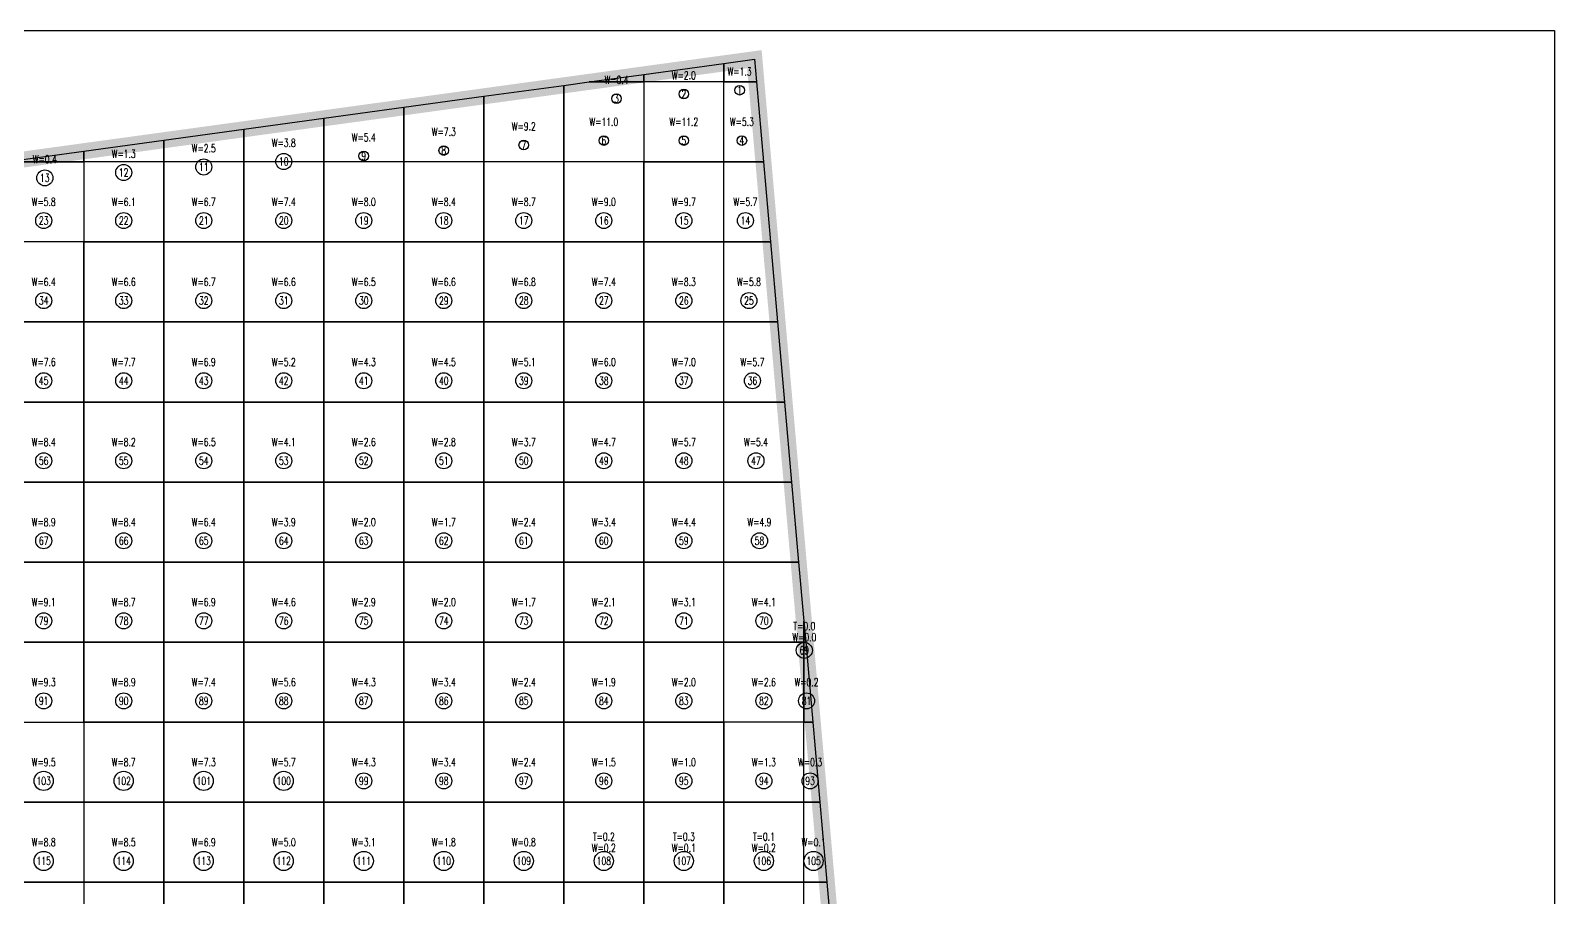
# Model space of a CAD drawing. Extents: x 4283 to 40403, y 1134 to 1764.
# Drawn here: x 15885.4 to 15972, y 1624.9 to 1674.1 of the extents above; entities that cross this region are included whole.
import ezdxf
from ezdxf.enums import TextEntityAlignment as Align

# ---------------------------------------------------------------- set-up
doc = ezdxf.new("R2010")
doc.units = 0
for name, color, linetype in [('tdz_17-5方格网', 2, 'Continuous'), ('tdz_17-5方格网计算', 7, 'Continuous'), ('tdz_土方计算图', 7, 'Continuous'), ('tdz_格田', 6, 'Continuous')]:
    doc.layers.add(name, color=color, linetype=linetype)
doc.styles.add('GLandNum', font='txt_____.ttf', dxfattribs={"width": 0.7, "height": 0.5})

msp = doc.modelspace()

# ---------------------------------------------------------------- linework, layer by layer
at = {"layer": 'tdz_17-5方格网', "linetype": 'Continuous'}
for points in [[(15924.804, 1672.225, 3084.405), (15924.804, 1671.176, 3084.394), (15920.259, 1671.176, 3084.433), (15920.259, 1671.602, 3084.434)], [(15926.653, 1671.176, 3084.381), (15924.804, 1671.176, 3084.394), (15924.804, 1672.225, 3084.405), (15926.539, 1672.463, 3084.394)], [(15915.713, 1670.978, 3084.463), (15915.713, 1666.631, 3084.431), (15911.168, 1666.631, 3084.479), (15911.168, 1670.354, 3084.492)], [(15917.157, 1671.176, 3084.454), (15920.259, 1671.176, 3084.433), (15920.259, 1666.631, 3084.375), (15915.713, 1666.631, 3084.431), (15915.713, 1670.978, 3084.463)], [(15920.259, 1671.602, 3084.434), (15920.259, 1671.176, 3084.433), (15917.157, 1671.176, 3084.454)], [(15920.259, 1671.176, 3084.433), (15920.259, 1666.631, 3084.375), (15924.804, 1666.631, 3084.345), (15924.804, 1671.176, 3084.394)], [(15924.804, 1671.176, 3084.394), (15926.653, 1671.176, 3084.381), (15927.053, 1666.631, 3084.334), (15924.804, 1666.631, 3084.345)], [(15911.168, 1670.354, 3084.492), (15911.168, 1666.631, 3084.479), (15906.622, 1666.631, 3084.51), (15906.622, 1669.731, 3084.52)], [(15902.077, 1669.107, 3084.549), (15902.077, 1666.631, 3084.541), (15897.531, 1666.631, 3084.572), (15897.531, 1668.484, 3084.578)], [(15906.622, 1669.731, 3084.52), (15906.622, 1666.631, 3084.51), (15902.077, 1666.631, 3084.541), (15902.077, 1669.107, 3084.549)], [(15897.531, 1668.484, 3084.578), (15897.531, 1666.631, 3084.572), (15892.986, 1666.631, 3084.603), (15892.986, 1667.86, 3084.607)], [(15892.986, 1667.86, 3084.607), (15892.986, 1666.631, 3084.603), (15888.44, 1666.631, 3084.634), (15888.44, 1667.236, 3084.635)], [(15884.025, 1666.631, 3084.664), (15888.44, 1666.631, 3084.634), (15888.44, 1662.085, 3084.639), (15883.895, 1662.085, 3084.689), (15883.895, 1666.613, 3084.665)], [(15888.44, 1667.236, 3084.635), (15888.44, 1666.631, 3084.634), (15884.025, 1666.631, 3084.664)], [(15888.44, 1666.631, 3084.634), (15888.44, 1662.085, 3084.639), (15892.986, 1662.085, 3084.589), (15892.986, 1666.631, 3084.603)], [(15892.986, 1666.631, 3084.603), (15892.986, 1662.085, 3084.589), (15897.531, 1662.085, 3084.556), (15897.531, 1666.631, 3084.572)], [(15897.531, 1666.631, 3084.572), (15897.531, 1662.085, 3084.556), (15902.077, 1662.085, 3084.525), (15902.077, 1666.631, 3084.541)], [(15902.077, 1666.631, 3084.541), (15902.077, 1662.085, 3084.525), (15906.622, 1662.085, 3084.468), (15906.622, 1666.631, 3084.51)], [(15906.622, 1666.631, 3084.51), (15906.622, 1662.085, 3084.468), (15911.168, 1662.085, 3084.412), (15911.168, 1666.631, 3084.479)], [(15911.168, 1666.631, 3084.479), (15911.168, 1662.085, 3084.412), (15915.713, 1662.085, 3084.355), (15915.713, 1666.631, 3084.431)], [(15915.713, 1666.631, 3084.431), (15915.713, 1662.085, 3084.355), (15920.259, 1662.085, 3084.323), (15920.259, 1666.631, 3084.375)], [(15920.259, 1666.631, 3084.375), (15920.259, 1662.085, 3084.323), (15924.804, 1662.085, 3084.301), (15924.804, 1666.631, 3084.345)], [(15924.804, 1666.631, 3084.345), (15927.053, 1666.631, 3084.334), (15927.453, 1662.085, 3084.286), (15924.804, 1662.085, 3084.301)], [(15883.895, 1662.085, 3084.689), (15883.895, 1657.54, 3084.741), (15888.44, 1657.54, 3084.691), (15888.44, 1662.085, 3084.639)], [(15888.44, 1662.085, 3084.639), (15888.44, 1657.54, 3084.691), (15892.986, 1657.54, 3084.641), (15892.986, 1662.085, 3084.589)], [(15892.986, 1662.085, 3084.589), (15892.986, 1657.54, 3084.641), (15897.531, 1657.54, 3084.554), (15897.531, 1662.085, 3084.556)], [(15897.531, 1662.085, 3084.556), (15897.531, 1657.54, 3084.554), (15902.077, 1657.54, 3084.449), (15902.077, 1662.085, 3084.525)], [(15902.077, 1662.085, 3084.525), (15902.077, 1657.54, 3084.449), (15906.622, 1657.54, 3084.393), (15906.622, 1662.085, 3084.468)], [(15906.622, 1662.085, 3084.468), (15906.622, 1657.54, 3084.393), (15911.168, 1657.54, 3084.336), (15911.168, 1662.085, 3084.412)], [(15911.168, 1662.085, 3084.412), (15911.168, 1657.54, 3084.336), (15915.713, 1657.54, 3084.301), (15915.713, 1662.085, 3084.355)], [(15915.713, 1662.085, 3084.355), (15915.713, 1657.54, 3084.301), (15920.259, 1657.54, 3084.278), (15920.259, 1662.085, 3084.323)], [(15920.259, 1662.085, 3084.323), (15920.259, 1657.54, 3084.278), (15924.804, 1657.54, 3084.256), (15924.804, 1662.085, 3084.301)], [(15924.804, 1662.085, 3084.301), (15927.453, 1662.085, 3084.286), (15927.854, 1657.54, 3084.239), (15924.804, 1657.54, 3084.256)], [(15883.895, 1657.54, 3084.741), (15883.895, 1652.994, 3084.778), (15888.44, 1652.994, 3084.744), (15888.44, 1657.54, 3084.691)], [(15888.44, 1657.54, 3084.691), (15888.44, 1652.994, 3084.744), (15892.986, 1652.994, 3084.66), (15892.986, 1657.54, 3084.641)], [(15892.986, 1657.54, 3084.641), (15892.986, 1652.994, 3084.66), (15897.531, 1652.994, 3084.521), (15897.531, 1657.54, 3084.554)], [(15897.531, 1657.54, 3084.554), (15897.531, 1652.994, 3084.521), (15902.077, 1652.994, 3084.374), (15902.077, 1657.54, 3084.449)], [(15902.077, 1657.54, 3084.449), (15902.077, 1652.994, 3084.374), (15906.622, 1652.994, 3084.317), (15906.622, 1657.54, 3084.393)], [(15906.622, 1657.54, 3084.393), (15906.622, 1652.994, 3084.317), (15911.168, 1652.994, 3084.278), (15911.168, 1657.54, 3084.336)], [(15911.168, 1657.54, 3084.336), (15911.168, 1652.994, 3084.278), (15915.713, 1652.994, 3084.256), (15915.713, 1657.54, 3084.301)], [(15915.713, 1657.54, 3084.301), (15915.713, 1652.994, 3084.256), (15920.259, 1652.994, 3084.235), (15920.259, 1657.54, 3084.278)], [(15920.259, 1657.54, 3084.278), (15920.259, 1652.994, 3084.235), (15924.804, 1652.994, 3084.212), (15924.804, 1657.54, 3084.256)], [(15924.804, 1657.54, 3084.256), (15927.854, 1657.54, 3084.239), (15928.254, 1652.994, 3084.192), (15924.804, 1652.994, 3084.212)], [(15883.895, 1652.994, 3084.778), (15883.895, 1648.449, 3084.796), (15888.44, 1648.449, 3084.769), (15888.44, 1652.994, 3084.744)], [(15888.44, 1652.994, 3084.744), (15888.44, 1648.449, 3084.769), (15892.986, 1648.449, 3084.645), (15892.986, 1652.994, 3084.66)], [(15892.986, 1652.994, 3084.66), (15892.986, 1648.449, 3084.645), (15897.531, 1648.449, 3084.513), (15897.531, 1652.994, 3084.521)], [(15897.531, 1652.994, 3084.521), (15897.531, 1648.449, 3084.513), (15902.077, 1648.449, 3084.343), (15902.077, 1652.994, 3084.374)], [(15902.077, 1652.994, 3084.374), (15902.077, 1648.449, 3084.343), (15906.622, 1648.449, 3084.256), (15906.622, 1652.994, 3084.317)], [(15906.622, 1652.994, 3084.317), (15906.622, 1648.449, 3084.256), (15911.168, 1648.449, 3084.234), (15911.168, 1652.994, 3084.278)], [(15911.168, 1652.994, 3084.278), (15911.168, 1648.449, 3084.234), (15915.713, 1648.449, 3084.212), (15915.713, 1652.994, 3084.256)], [(15915.713, 1652.994, 3084.256), (15915.713, 1648.449, 3084.212), (15920.259, 1648.449, 3084.19), (15920.259, 1652.994, 3084.235)], [(15920.259, 1652.994, 3084.235), (15920.259, 1648.449, 3084.19), (15924.804, 1648.449, 3084.167), (15924.804, 1652.994, 3084.212)], [(15924.804, 1652.994, 3084.212), (15928.254, 1652.994, 3084.192), (15928.654, 1648.449, 3084.145), (15924.804, 1648.449, 3084.167)], [(15883.895, 1648.449, 3084.796), (15883.895, 1643.903, 3084.814), (15888.44, 1643.903, 3084.785), (15888.44, 1648.449, 3084.769)], [(15888.44, 1648.449, 3084.769), (15888.44, 1643.903, 3084.785), (15892.986, 1643.903, 3084.659), (15892.986, 1648.449, 3084.645)], [(15892.986, 1648.449, 3084.645), (15892.986, 1643.903, 3084.659), (15897.531, 1643.903, 3084.521), (15897.531, 1648.449, 3084.513)], [(15897.531, 1648.449, 3084.513), (15897.531, 1643.903, 3084.521), (15902.077, 1643.903, 3084.365), (15902.077, 1648.449, 3084.343)], [(15902.077, 1648.449, 3084.343), (15902.077, 1643.903, 3084.365), (15906.622, 1643.903, 3084.265), (15906.622, 1648.449, 3084.256)], [(15906.622, 1648.449, 3084.256), (15906.622, 1643.903, 3084.265), (15911.168, 1643.903, 3084.19), (15911.168, 1648.449, 3084.234)], [(15911.168, 1648.449, 3084.234), (15911.168, 1643.903, 3084.19), (15915.713, 1643.903, 3084.167), (15915.713, 1648.449, 3084.212)], [(15915.713, 1648.449, 3084.212), (15915.713, 1643.903, 3084.167), (15920.259, 1643.903, 3084.145), (15920.259, 1648.449, 3084.19)], [(15920.259, 1648.449, 3084.19), (15920.259, 1643.903, 3084.145), (15924.804, 1643.903, 3084.122), (15924.804, 1648.449, 3084.167)], [(15924.804, 1648.449, 3084.167), (15928.654, 1648.449, 3084.145), (15929.054, 1643.903, 3084.097), (15924.804, 1643.903, 3084.122)], [(15883.895, 1643.903, 3084.814), (15883.895, 1639.358, 3084.831), (15888.44, 1639.358, 3084.788), (15888.44, 1643.903, 3084.785)], [(15888.44, 1643.903, 3084.785), (15888.44, 1639.358, 3084.788), (15892.986, 1639.358, 3084.693), (15892.986, 1643.903, 3084.659)], [(15892.986, 1643.903, 3084.659), (15892.986, 1639.358, 3084.693), (15897.531, 1639.358, 3084.55), (15897.531, 1643.903, 3084.521)], [(15897.531, 1643.903, 3084.521), (15897.531, 1639.358, 3084.55), (15902.077, 1639.358, 3084.415), (15902.077, 1643.903, 3084.365)], [(15902.077, 1643.903, 3084.365), (15902.077, 1639.358, 3084.415), (15906.622, 1639.358, 3084.321), (15906.622, 1643.903, 3084.265)], [(15906.622, 1643.903, 3084.265), (15906.622, 1639.358, 3084.321), (15911.168, 1639.358, 3084.228), (15911.168, 1643.903, 3084.19)], [(15911.168, 1643.903, 3084.19), (15911.168, 1639.358, 3084.228), (15915.713, 1639.358, 3084.135), (15915.713, 1643.903, 3084.167)], [(15915.713, 1643.903, 3084.167), (15915.713, 1639.358, 3084.135), (15920.259, 1639.358, 3084.101), (15920.259, 1643.903, 3084.145)], [(15920.259, 1643.903, 3084.145), (15920.259, 1639.358, 3084.101), (15924.804, 1639.358, 3084.077), (15924.804, 1643.903, 3084.122)], [(15929.349, 1640.551, 3084.063), (15929.349, 1639.358, 3084.051), (15924.804, 1639.358, 3084.077), (15924.804, 1643.903, 3084.122), (15929.054, 1643.903, 3084.097)], [(15929.455, 1639.358, 3084.051), (15929.349, 1639.358, 3084.051), (15929.349, 1640.551, 3084.063)], [(15883.895, 1639.358, 3084.831), (15883.895, 1634.812, 3084.85), (15888.44, 1634.812, 3084.792), (15888.44, 1639.358, 3084.788)], [(15888.44, 1639.358, 3084.788), (15888.44, 1634.812, 3084.792), (15892.986, 1634.812, 3084.693), (15892.986, 1639.358, 3084.693)], [(15892.986, 1639.358, 3084.693), (15892.986, 1634.812, 3084.693), (15897.531, 1634.812, 3084.578), (15897.531, 1639.358, 3084.55)], [(15897.531, 1639.358, 3084.55), (15897.531, 1634.812, 3084.578), (15902.077, 1634.812, 3084.472), (15902.077, 1639.358, 3084.415)], [(15902.077, 1639.358, 3084.415), (15902.077, 1634.812, 3084.472), (15906.622, 1634.812, 3084.378), (15906.622, 1639.358, 3084.321)], [(15906.622, 1639.358, 3084.321), (15906.622, 1634.812, 3084.378), (15911.168, 1634.812, 3084.285), (15911.168, 1639.358, 3084.228)], [(15911.168, 1639.358, 3084.228), (15911.168, 1634.812, 3084.285), (15915.713, 1634.812, 3084.191), (15915.713, 1639.358, 3084.135)], [(15915.713, 1639.358, 3084.135), (15915.713, 1634.812, 3084.191), (15920.259, 1634.812, 3084.097), (15920.259, 1639.358, 3084.101)], [(15920.259, 1639.358, 3084.101), (15920.259, 1634.812, 3084.097), (15924.804, 1634.812, 3084.032), (15924.804, 1639.358, 3084.077)], [(15924.804, 1634.812, 3084.032), (15924.804, 1639.358, 3084.077), (15929.349, 1639.358, 3084.051), (15929.349, 1634.812, 3084.004)], [(15929.349, 1639.358, 3084.051), (15929.455, 1639.358, 3084.051), (15929.855, 1634.812, 3084.004), (15929.349, 1634.812, 3084.004)], [(15883.895, 1630.267, 3084.872), (15883.895, 1634.812, 3084.85), (15888.44, 1634.812, 3084.792), (15888.44, 1630.267, 3084.785)], [(15888.44, 1634.812, 3084.792), (15888.44, 1630.267, 3084.785), (15892.986, 1630.267, 3084.676), (15892.986, 1634.812, 3084.693)], [(15892.986, 1634.812, 3084.693), (15892.986, 1630.267, 3084.676), (15897.531, 1630.267, 3084.565), (15897.531, 1634.812, 3084.578)], [(15897.531, 1634.812, 3084.578), (15897.531, 1630.267, 3084.565), (15902.077, 1630.267, 3084.425), (15902.077, 1634.812, 3084.472)], [(15902.077, 1634.812, 3084.472), (15902.077, 1630.267, 3084.425), (15906.622, 1630.267, 3084.33), (15906.622, 1634.812, 3084.378)], [(15906.622, 1634.812, 3084.378), (15906.622, 1630.267, 3084.33), (15911.168, 1630.267, 3084.236), (15911.168, 1634.812, 3084.285)], [(15911.168, 1634.812, 3084.285), (15911.168, 1630.267, 3084.236), (15915.713, 1630.267, 3084.144), (15915.713, 1634.812, 3084.191)], [(15915.713, 1634.812, 3084.191), (15915.713, 1630.267, 3084.144), (15920.259, 1630.267, 3084.05), (15920.259, 1634.812, 3084.097)], [(15920.259, 1634.812, 3084.097), (15920.259, 1630.267, 3084.05), (15924.804, 1630.267, 3083.993), (15924.804, 1634.812, 3084.032)], [(15924.804, 1634.812, 3084.032), (15924.804, 1630.267, 3083.993), (15929.349, 1630.267, 3083.957), (15929.349, 1634.812, 3084.004)], [(15929.349, 1634.812, 3084.004), (15929.855, 1634.812, 3084.004), (15930.255, 1630.267, 3083.956), (15929.349, 1630.267, 3083.957)], [(15883.895, 1629.969, 3084.873), (15883.895, 1630.267, 3084.872), (15888.44, 1630.267, 3084.785), (15888.44, 1625.722, 3084.795), (15884.431, 1625.722, 3084.859)], [(15888.44, 1630.267, 3084.785), (15888.44, 1625.722, 3084.795), (15892.986, 1625.722, 3084.672), (15892.986, 1630.267, 3084.676)], [(15892.986, 1630.267, 3084.676), (15892.986, 1625.722, 3084.672), (15897.531, 1625.722, 3084.551), (15897.531, 1630.267, 3084.565)], [(15897.531, 1630.267, 3084.565), (15897.531, 1625.722, 3084.551), (15902.077, 1625.722, 3084.409), (15902.077, 1630.267, 3084.425)], [(15902.077, 1630.267, 3084.425), (15902.077, 1625.722, 3084.409), (15906.622, 1625.722, 3084.272), (15906.622, 1630.267, 3084.33)], [(15906.622, 1630.267, 3084.33), (15906.622, 1625.722, 3084.272), (15911.168, 1625.722, 3084.179), (15911.168, 1630.267, 3084.236)], [(15911.168, 1630.267, 3084.236), (15911.168, 1625.722, 3084.179), (15915.713, 1625.722, 3084.085), (15915.713, 1630.267, 3084.144)], [(15915.713, 1630.267, 3084.144), (15915.713, 1625.722, 3084.085), (15920.259, 1625.722, 3084.009), (15920.259, 1630.267, 3084.05)], [(15920.259, 1630.267, 3084.05), (15920.259, 1625.722, 3084.009), (15924.804, 1625.722, 3083.96), (15924.804, 1630.267, 3083.993)], [(15924.804, 1630.267, 3083.993), (15924.804, 1625.722, 3083.96), (15929.349, 1625.722, 3083.912), (15929.349, 1630.267, 3083.957)], [(15929.349, 1630.267, 3083.957), (15930.255, 1630.267, 3083.956), (15930.655, 1625.722, 3083.909), (15929.349, 1625.722, 3083.912)], [(15884.431, 1625.722, 3084.859), (15888.44, 1625.722, 3084.795), (15888.44, 1621.176, 3084.819), (15885.005, 1621.176, 3084.844)], [(15888.44, 1625.722, 3084.795), (15888.44, 1621.176, 3084.819), (15892.986, 1621.176, 3084.695), (15892.986, 1625.722, 3084.672)], [(15892.986, 1625.722, 3084.672), (15892.986, 1621.176, 3084.695), (15897.531, 1621.176, 3084.539), (15897.531, 1625.722, 3084.551)], [(15897.531, 1625.722, 3084.551), (15897.531, 1621.176, 3084.539), (15902.077, 1621.176, 3084.397), (15902.077, 1625.722, 3084.409)], [(15902.077, 1625.722, 3084.409), (15902.077, 1621.176, 3084.397), (15906.622, 1621.176, 3084.25), (15906.622, 1625.722, 3084.272)], [(15906.622, 1625.722, 3084.272), (15906.622, 1621.176, 3084.25), (15911.168, 1621.176, 3084.121), (15911.168, 1625.722, 3084.179)], [(15911.168, 1625.722, 3084.179), (15911.168, 1621.176, 3084.121), (15915.713, 1621.176, 3084.028), (15915.713, 1625.722, 3084.085)], [(15915.713, 1625.722, 3084.085), (15915.713, 1621.176, 3084.028), (15920.259, 1621.176, 3083.976), (15920.259, 1625.722, 3084.009)], [(15920.259, 1625.722, 3084.009), (15920.259, 1621.176, 3083.976), (15924.804, 1621.176, 3083.907), (15924.804, 1625.722, 3083.96)], [(15924.804, 1625.722, 3083.96), (15924.804, 1621.176, 3083.907), (15929.349, 1621.176, 3083.821), (15929.349, 1625.722, 3083.912)], [(15929.349, 1625.722, 3083.912), (15930.655, 1625.722, 3083.909), (15931.055, 1621.176, 3083.808), (15929.349, 1621.176, 3083.821)]]:
    msp.add_polyline3d(points, close=True, dxfattribs=at)
at = {"layer": 'tdz_17-5方格网计算', "color": 7, "linetype": 'Continuous'}
for centre, radius in [((15925.7, 1670.7), 0.273), ((15918.708, 1670.222), 0.273), ((15922.531, 1670.484), 0.273), ((15908.895, 1667.276), 0.273), ((15913.44, 1667.588), 0.273), ((15917.986, 1667.843), 0.273), ((15922.531, 1667.843), 0.273), ((15925.828, 1667.843), 0.273), ((15895.259, 1666.341), 0.455), ((15899.804, 1666.652), 0.455), ((15904.349, 1666.964), 0.273), ((15886.233, 1665.721), 0.455), ((15890.713, 1666.029), 0.455), ((15886.168, 1663.297), 0.455), ((15890.713, 1663.297), 0.455), ((15895.259, 1663.297), 0.455), ((15899.804, 1663.297), 0.455), ((15904.349, 1663.297), 0.455), ((15908.895, 1663.297), 0.455), ((15913.44, 1663.297), 0.455), ((15917.986, 1663.297), 0.455), ((15922.531, 1663.297), 0.455), ((15926.029, 1663.297), 0.455), ((15886.168, 1658.752), 0.455), ((15890.713, 1658.752), 0.455), ((15895.259, 1658.752), 0.455), ((15899.804, 1658.752), 0.455), ((15904.349, 1658.752), 0.455), ((15908.895, 1658.752), 0.455), ((15913.44, 1658.752), 0.455), ((15917.986, 1658.752), 0.455), ((15922.531, 1658.752), 0.455), ((15926.229, 1658.752), 0.455), ((15886.168, 1654.206), 0.455), ((15890.713, 1654.206), 0.455), ((15895.259, 1654.206), 0.455), ((15899.804, 1654.206), 0.455), ((15904.349, 1654.206), 0.455), ((15908.895, 1654.206), 0.455), ((15913.44, 1654.206), 0.455), ((15917.986, 1654.206), 0.455), ((15922.531, 1654.206), 0.455), ((15926.429, 1654.206), 0.455), ((15886.168, 1649.661), 0.455), ((15890.713, 1649.661), 0.455), ((15895.259, 1649.661), 0.455), ((15899.804, 1649.661), 0.455), ((15904.349, 1649.661), 0.455), ((15908.895, 1649.661), 0.455), ((15913.44, 1649.661), 0.455), ((15917.986, 1649.661), 0.455), ((15922.531, 1649.661), 0.455), ((15926.629, 1649.661), 0.455), ((15886.168, 1645.115), 0.455), ((15890.713, 1645.115), 0.455), ((15895.259, 1645.115), 0.455), ((15899.804, 1645.115), 0.455), ((15904.349, 1645.115), 0.455), ((15908.895, 1645.115), 0.455), ((15913.44, 1645.115), 0.455), ((15917.986, 1645.115), 0.455), ((15922.531, 1645.115), 0.455), ((15926.829, 1645.115), 0.455), ((15886.168, 1640.57), 0.455), ((15890.713, 1640.57), 0.455), ((15895.259, 1640.57), 0.455), ((15899.804, 1640.57), 0.455), ((15904.349, 1640.57), 0.455), ((15908.895, 1640.57), 0.455), ((15913.44, 1640.57), 0.455), ((15917.986, 1640.57), 0.455), ((15922.531, 1640.57), 0.455), ((15927.077, 1640.57), 0.455), ((15929.376, 1638.894), 0.455), ((15886.168, 1636.025), 0.455), ((15890.713, 1636.025), 0.455), ((15895.259, 1636.025), 0.455), ((15899.804, 1636.025), 0.455), ((15904.349, 1636.025), 0.455), ((15908.895, 1636.025), 0.455), ((15913.44, 1636.025), 0.455), ((15917.986, 1636.025), 0.455), ((15922.531, 1636.025), 0.455), ((15927.077, 1636.025), 0.455), ((15929.502, 1636.025), 0.455), ((15886.168, 1631.479), 0.545), ((15890.713, 1631.479), 0.545), ((15895.259, 1631.479), 0.545), ((15899.804, 1631.479), 0.545), ((15904.349, 1631.479), 0.455), ((15908.895, 1631.479), 0.455), ((15913.44, 1631.479), 0.455), ((15917.986, 1631.479), 0.455), ((15922.531, 1631.479), 0.455), ((15927.077, 1631.479), 0.455), ((15929.702, 1631.479), 0.455), ((15886.168, 1626.934), 0.545), ((15890.713, 1626.934), 0.545), ((15895.259, 1626.934), 0.545), ((15899.804, 1626.934), 0.545), ((15904.349, 1626.934), 0.545), ((15908.895, 1626.934), 0.545), ((15913.44, 1626.934), 0.545), ((15917.986, 1626.934), 0.545), ((15922.531, 1626.934), 0.545), ((15927.077, 1626.934), 0.545), ((15929.902, 1626.934), 0.545)]:
    msp.add_circle(centre, radius, dxfattribs=at)
at = {"layer": 'tdz_土方计算图', "linetype": 'Continuous'}
for points in [[(15841.99, 1674.092), (15971.99, 1674.092)], [(15971.99, 1674.092), (15971.99, 1514.092)]]:
    msp.add_lwpolyline(points, dxfattribs=at)
at = {"layer": 'tdz_格田', "linetype": 'Continuous', "lineweight": 60, "const_width": 0.909}
msp.add_lwpolyline([(15890.741, 1575.722), (15879.349, 1665.989), (15926.539, 1672.463), (15934.631, 1580.574), (15890.741, 1575.722)], close=True, dxfattribs=at)

# ---------------------------------------------------------------- texts
at = {"layer": 'tdz_17-5方格网计算', "color": 173, "linetype": 'Continuous', "style": 'GLandNum', "width": 0.7}
for s, p in [('W=2.0', (15922.531, 1671.545)), ('W=1.3', (15925.7, 1671.76)), ('W=0.4', (15918.708, 1671.282)), ('W=11.0', (15917.986, 1668.903)), ('W=11.2', (15922.531, 1668.903)), ('W=5.3', (15925.828, 1668.903)), ('W=5.4', (15904.349, 1668.025)), ('W=7.3', (15908.895, 1668.337)), ('W=9.2', (15913.44, 1668.648)), ('W=2.5', (15895.259, 1667.401)), ('W=3.8', (15899.804, 1667.713)), ('W=0.4', (15886.233, 1666.782)), ('W=1.3', (15890.713, 1667.089)), ('W=5.8', (15886.168, 1664.358)), ('W=6.1', (15890.713, 1664.358)), ('W=6.7', (15895.259, 1664.358)), ('W=7.4', (15899.804, 1664.358)), ('W=8.0', (15904.349, 1664.358)), ('W=8.4', (15908.895, 1664.358)), ('W=8.7', (15913.44, 1664.358)), ('W=9.0', (15917.986, 1664.358)), ('W=9.7', (15922.531, 1664.358)), ('W=5.7', (15926.029, 1664.358)), ('W=6.4', (15886.168, 1659.812)), ('W=6.6', (15890.713, 1659.812)), ('W=6.7', (15895.259, 1659.812)), ('W=6.6', (15899.804, 1659.812)), ('W=6.5', (15904.349, 1659.812)), ('W=6.6', (15908.895, 1659.812)), ('W=6.8', (15913.44, 1659.812)), ('W=7.4', (15917.986, 1659.812)), ('W=8.3', (15922.531, 1659.812)), ('W=5.8', (15926.229, 1659.812)), ('W=7.6', (15886.168, 1655.267)), ('W=7.7', (15890.713, 1655.267)), ('W=6.9', (15895.259, 1655.267)), ('W=5.2', (15899.804, 1655.267)), ('W=4.3', (15904.349, 1655.267)), ('W=4.5', (15908.895, 1655.267)), ('W=5.1', (15913.44, 1655.267)), ('W=6.0', (15917.986, 1655.267)), ('W=7.0', (15922.531, 1655.267)), ('W=5.7', (15926.429, 1655.267)), ('W=8.4', (15886.168, 1650.722)), ('W=8.2', (15890.713, 1650.722)), ('W=6.5', (15895.259, 1650.722)), ('W=4.1', (15899.804, 1650.722)), ('W=2.6', (15904.349, 1650.722)), ('W=2.8', (15908.895, 1650.722)), ('W=3.7', (15913.44, 1650.722)), ('W=4.7', (15917.986, 1650.722)), ('W=5.7', (15922.531, 1650.722)), ('W=5.4', (15926.629, 1650.722)), ('W=8.9', (15886.168, 1646.176)), ('W=8.4', (15890.713, 1646.176)), ('W=6.4', (15895.259, 1646.176)), ('W=3.9', (15899.804, 1646.176)), ('W=2.0', (15904.349, 1646.176)), ('W=1.7', (15908.895, 1646.176)), ('W=2.4', (15913.44, 1646.176)), ('W=3.4', (15917.986, 1646.176)), ('W=4.4', (15922.531, 1646.176)), ('W=4.9', (15926.829, 1646.176)), ('W=9.1', (15886.168, 1641.631)), ('W=8.7', (15890.713, 1641.631)), ('W=6.9', (15895.259, 1641.631)), ('W=4.6', (15899.804, 1641.631)), ('W=2.9', (15904.349, 1641.631)), ('W=2.0', (15908.895, 1641.631)), ('W=1.7', (15913.44, 1641.631)), ('W=2.1', (15917.986, 1641.631)), ('W=3.1', (15922.531, 1641.631)), ('W=4.1', (15927.077, 1641.631)), ('W=0.0', (15929.376, 1639.636)), ('W=9.3', (15886.168, 1637.085)), ('W=8.9', (15890.713, 1637.085)), ('W=7.4', (15895.259, 1637.085)), ('W=5.6', (15899.804, 1637.085)), ('W=4.3', (15904.349, 1637.085)), ('W=3.4', (15908.895, 1637.085)), ('W=2.4', (15913.44, 1637.085)), ('W=1.9', (15917.986, 1637.085)), ('W=2.0', (15922.531, 1637.085)), ('W=2.6', (15927.077, 1637.085)), ('W=0.2', (15929.502, 1637.085)), ('W=9.5', (15886.168, 1632.54)), ('W=8.7', (15890.713, 1632.54)), ('W=7.3', (15895.259, 1632.54)), ('W=5.7', (15899.804, 1632.54)), ('W=4.3', (15904.349, 1632.54)), ('W=3.4', (15908.895, 1632.54)), ('W=2.4', (15913.44, 1632.54)), ('W=1.5', (15917.986, 1632.54)), ('W=1.0', (15922.531, 1632.54)), ('W=1.3', (15927.077, 1632.54)), ('W=0.3', (15929.702, 1632.54)), ('W=8.8', (15886.168, 1627.994)), ('W=8.5', (15890.713, 1627.994)), ('W=6.9', (15895.259, 1627.994)), ('W=5.0', (15899.804, 1627.994)), ('W=3.1', (15904.349, 1627.994)), ('W=1.8', (15908.895, 1627.994)), ('W=0.8', (15913.44, 1627.994)), ('W=0.2', (15917.986, 1627.676)), ('W=0.1', (15922.531, 1627.676)), ('W=0.2', (15927.077, 1627.676)), ('W=0.1', (15929.902, 1627.994))]:
    msp.add_text(s, height=0.4545, dxfattribs=at).set_placement(p, align=Align.MIDDLE_CENTER)
at = {"layer": 'tdz_17-5方格网计算', "color": 7, "linetype": 'Continuous', "style": 'GLandNum', "width": 0.7}
for s, height, p in [('1', 0.455, (15925.7, 1670.7)), ('3', 0.455, (15918.708, 1670.222)), ('2', 0.455, (15922.531, 1670.484)), ('8', 0.455, (15908.895, 1667.276)), ('7', 0.455, (15913.44, 1667.588)), ('6', 0.455, (15917.986, 1667.843)), ('5', 0.455, (15922.531, 1667.843)), ('4', 0.455, (15925.828, 1667.843)), ('11', 0.4545, (15895.259, 1666.341)), ('10', 0.4545, (15899.804, 1666.652)), ('9', 0.455, (15904.349, 1666.964)), ('13', 0.4545, (15886.233, 1665.721)), ('12', 0.4545, (15890.713, 1666.029)), ('23', 0.4545, (15886.168, 1663.297)), ('22', 0.4545, (15890.713, 1663.297)), ('21', 0.4545, (15895.259, 1663.297)), ('20', 0.4545, (15899.804, 1663.297)), ('19', 0.4545, (15904.349, 1663.297)), ('18', 0.4545, (15908.895, 1663.297)), ('17', 0.4545, (15913.44, 1663.297)), ('16', 0.4545, (15917.986, 1663.297)), ('15', 0.4545, (15922.531, 1663.297)), ('14', 0.4545, (15926.029, 1663.297)), ('34', 0.4545, (15886.168, 1658.752)), ('33', 0.4545, (15890.713, 1658.752)), ('32', 0.4545, (15895.259, 1658.752)), ('31', 0.4545, (15899.804, 1658.752)), ('30', 0.4545, (15904.349, 1658.752)), ('29', 0.4545, (15908.895, 1658.752)), ('28', 0.4545, (15913.44, 1658.752)), ('27', 0.4545, (15917.986, 1658.752)), ('26', 0.4545, (15922.531, 1658.752)), ('25', 0.4545, (15926.229, 1658.752)), ('45', 0.4545, (15886.168, 1654.206)), ('44', 0.4545, (15890.713, 1654.206)), ('43', 0.4545, (15895.259, 1654.206)), ('42', 0.4545, (15899.804, 1654.206)), ('41', 0.4545, (15904.349, 1654.206)), ('40', 0.4545, (15908.895, 1654.206)), ('39', 0.4545, (15913.44, 1654.206)), ('38', 0.4545, (15917.986, 1654.206)), ('37', 0.4545, (15922.531, 1654.206)), ('36', 0.4545, (15926.429, 1654.206)), ('56', 0.4545, (15886.168, 1649.661)), ('55', 0.4545, (15890.713, 1649.661)), ('54', 0.4545, (15895.259, 1649.661)), ('53', 0.4545, (15899.804, 1649.661)), ('52', 0.4545, (15904.349, 1649.661)), ('51', 0.4545, (15908.895, 1649.661)), ('50', 0.4545, (15913.44, 1649.661)), ('49', 0.4545, (15917.986, 1649.661)), ('48', 0.4545, (15922.531, 1649.661)), ('47', 0.4545, (15926.629, 1649.661)), ('67', 0.4545, (15886.168, 1645.115)), ('66', 0.4545, (15890.713, 1645.115)), ('65', 0.4545, (15895.259, 1645.115)), ('64', 0.4545, (15899.804, 1645.115)), ('63', 0.4545, (15904.349, 1645.115)), ('62', 0.4545, (15908.895, 1645.115)), ('61', 0.4545, (15913.44, 1645.115)), ('60', 0.4545, (15917.986, 1645.115)), ('59', 0.4545, (15922.531, 1645.115)), ('58', 0.4545, (15926.829, 1645.115)), ('79', 0.4545, (15886.168, 1640.57)), ('78', 0.4545, (15890.713, 1640.57)), ('77', 0.4545, (15895.259, 1640.57)), ('76', 0.4545, (15899.804, 1640.57)), ('75', 0.4545, (15904.349, 1640.57)), ('74', 0.4545, (15908.895, 1640.57)), ('73', 0.4545, (15913.44, 1640.57)), ('72', 0.4545, (15917.986, 1640.57)), ('71', 0.4545, (15922.531, 1640.57)), ('70', 0.4545, (15927.077, 1640.57)), ('69', 0.4545, (15929.376, 1638.894)), ('91', 0.4545, (15886.168, 1636.025)), ('90', 0.4545, (15890.713, 1636.025)), ('89', 0.4545, (15895.259, 1636.025)), ('88', 0.4545, (15899.804, 1636.025)), ('87', 0.4545, (15904.349, 1636.025)), ('86', 0.4545, (15908.895, 1636.025)), ('85', 0.4545, (15913.44, 1636.025)), ('84', 0.4545, (15917.986, 1636.025)), ('83', 0.4545, (15922.531, 1636.025)), ('82', 0.4545, (15927.077, 1636.025)), ('81', 0.4545, (15929.502, 1636.025)), ('103', 0.4545, (15886.168, 1631.479)), ('102', 0.4545, (15890.713, 1631.479)), ('101', 0.4545, (15895.259, 1631.479)), ('100', 0.4545, (15899.804, 1631.479)), ('99', 0.4545, (15904.349, 1631.479)), ('98', 0.4545, (15908.895, 1631.479)), ('97', 0.4545, (15913.44, 1631.479)), ('96', 0.4545, (15917.986, 1631.479)), ('95', 0.4545, (15922.531, 1631.479)), ('94', 0.4545, (15927.077, 1631.479)), ('93', 0.4545, (15929.702, 1631.479)), ('115', 0.4545, (15886.168, 1626.934)), ('114', 0.4545, (15890.713, 1626.934)), ('113', 0.4545, (15895.259, 1626.934)), ('112', 0.4545, (15899.804, 1626.934)), ('111', 0.4545, (15904.349, 1626.934)), ('110', 0.4545, (15908.895, 1626.934)), ('109', 0.4545, (15913.44, 1626.934)), ('108', 0.4545, (15917.986, 1626.934)), ('107', 0.4545, (15922.531, 1626.934)), ('106', 0.4545, (15927.077, 1626.934)), ('105', 0.4545, (15929.902, 1626.934))]:
    msp.add_text(s, height=height, dxfattribs=at).set_placement(p, align=Align.MIDDLE_CENTER)
at = {"layer": 'tdz_17-5方格网计算', "color": 2, "linetype": 'Continuous', "style": 'GLandNum', "width": 0.7}
for s, p in [('T=0.0', (15929.376, 1640.272)), ('T=0.2', (15917.986, 1628.312)), ('T=0.3', (15922.531, 1628.312)), ('T=0.1', (15927.077, 1628.312))]:
    msp.add_text(s, height=0.4545, dxfattribs=at).set_placement(p, align=Align.MIDDLE_CENTER)

doc.saveas('drawing.dxf')
